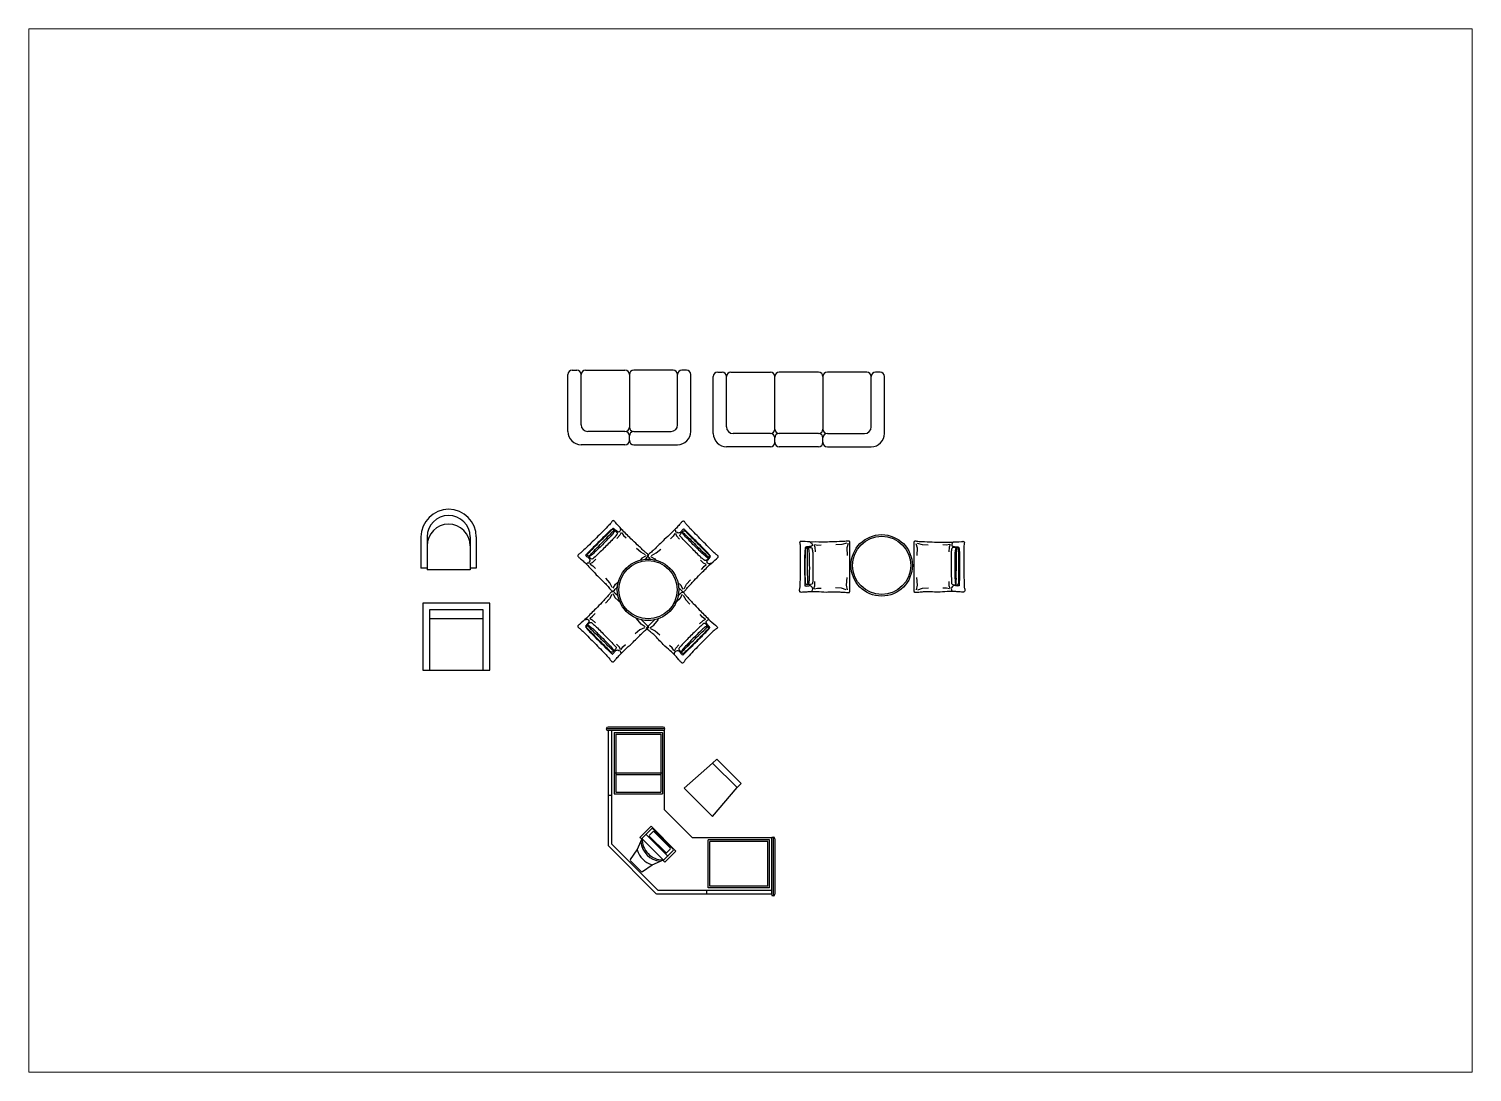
# Paper-space layout 'cad-block.com' of a CAD drawing. Header units: millimetres. Extents: x 0 to 257, y 5 to 190.
# The model-space entities are those that its viewports show. They can reach past a viewport. Long polylines and large blocks are cut down to what shows.
import ezdxf

# ---------------------------------------------------------------- set-up
doc = ezdxf.new("R2010")
doc.units = ezdxf.units.MM
doc.layers.add('Viewports', color=8, linetype='Continuous', plot=False)

# ---------------------------------------------------------------- blocks, each defined once
blk = doc.blocks.new('furn 0323')
for p, q in [((-320, 622), (-354, 585)), ((-307, 652), (-320, 622)), ((-300, 648), (-280, 619)), ((-280, 619), (-250, 591)), ((285, 610), (255, 582)), ((304, 640), (285, 610)), ((312, 645), (325, 614)), ((325, 614), (360, 578)), ((-632, 312), (-596, 347)), ((-81, 427), (-132, 472)), ((-70, 360), (-89, 338)), ((-30, 398), (-81, 427)), ((-21, 387), (-70, 360)), ((30, 381), (78, 353)), ((39, 392), (92, 419)), ((78, 353), (90, 338)), ((92, 419), (145, 462)), ((634, 302), (597, 336)), ((-662, 299), (-632, 312)), ((-658, 292), (-628, 272)), ((-628, 272), (-600, 243)), ((631, 262), (604, 232)), ((661, 282), (631, 262)), ((665, 289), (634, 302)), ((-436, 79), (-480, 132)), ((-410, 27), (-436, 79)), ((-399, 17), (-371, 65)), ((-371, 65), (-338, 92)), ((373, 52), (341, 81)), ((400, 3), (373, 52)), ((411, 12), (440, 63)), ((440, 63), (485, 114)), ((-440, -103), (-486, -154)), ((-412, -52), (-440, -103)), ((-400, -43), (-374, -92)), ((-374, -92), (-311, -147)), ((-666, -329), (-635, -342)), ((-661, -322), (-632, -302)), ((-632, -302), (-604, -271)), ((-79, -392), (-132, -327)), ((-635, -342), (-598, -376)), ((-93, -458), (-145, -502)), ((-40, -432), (-93, -458)), ((-31, -421), (-79, -392)), ((-326, -654), (-361, -618)), ((-312, -684), (-326, -654)), ((-305, -680), (-286, -650)), ((-286, -650), (-256, -622))]:
    blk.add_line(p, q)
for points in [[(-30, 349, 0.00015), (-13, 366, -0.000302), (3, 381, -0.16399), (7, 390, -0.213599), (5, 398, -0.06529), (-6, 409, 0.031372), (-31, 428, 0.003345), (-122, 512, 0.004166), (-195, 581, 0.010387), (-301, 688, 0.014639), (-372, 767, 0.033357), (-379, 776, -0.041476), (-384, 783, -0.189009), (-395, 788, -0.212821), (-405, 785, -0.101031), (-411, 776, 0.077396), (-419, 764, 0.012519), (-461, 719, 0.004387), (-586, 593, 0.004188), (-718, 465, 0.011731), (-767, 421, 0.065813), (-782, 411, -0.07606), (-794, 403, -0.14112), (-802, 391, -0.227009), (-800, 382, -0.039284), (-793, 374, -0.013398), (-769, 352, -0.008905), (-732, 320, 0.015592), (-711, 302, 0.03126), (-662, 251, -0.020539), (-591, 172, -0.013004), (-532, 115, 0.016415), (-486, 70, 0.028509), (-456, 36, -0.02416), (-422, -5, -0.023609), (-409, -17, -0.118446), (-406, -19, -0.21866), (-402, -18, -0.041172), (-384, -4, -0.003182), (-348, 33, 0.005784)], [(-316, 704, 0.272139), (-311, 684, 0.10217), (-317, 672, 0.086633), (-331, 658, 0.267324), (-337, 657, 0.04261), (-345, 662, 0.012538), (-370, 680, 0.028254), (-384, 692, -0.062016), (-392, 698, -0.256348), (-401, 698, -0.06989), (-428, 678, -0.003107), (-470, 638, -0.002883), (-514, 594, -0.000731), (-599, 509, -0.000724), (-684, 423, -0.008354), (-709, 397, -0.069916), (-711, 393, -0.293866), (-711, 391, -0.029994), (-700, 379, -0.077356), (-684, 368, 0.086487), (-671, 358, 0.122014), (-666, 349, 0.058354), (-663, 330, 0.203542), (-673, 305, 0.17604), (-702, 294)], [(356, 18, 0.0002), (379, -5, -0.000302), (394, -20, -0.16399), (403, -25, -0.213599), (411, -23, -0.06529), (421, -12, 0.031372), (441, 13, 0.003345), (525, 105, 0.004166), (594, 177, 0.010387), (700, 283, 0.014639), (780, 354, 0.033357), (789, 361, -0.041476), (796, 367, -0.189009), (801, 377, -0.212821), (798, 387, -0.101031), (789, 393, 0.077396), (777, 401, 0.012519), (731, 443, 0.004387), (606, 569, 0.004188), (478, 700, 0.011731), (434, 749, 0.065813), (424, 764, -0.07606), (415, 777, -0.14112), (403, 784, -0.227009), (395, 782, -0.039284), (387, 775, -0.013398), (365, 752, -0.008905), (333, 714, 0.015592), (314, 693, 0.03126), (264, 644, -0.020539), (185, 573, -0.013004), (128, 514, 0.016415), (83, 468, 0.028509), (49, 439, -0.02416), (8, 404, -0.023609), (-4, 392, -0.118446), (-6, 388, -0.21866), (-5, 384, -0.041172), (9, 366, -0.001551), (27, 349, 0.005784)], [(717, 298, 0.272139), (697, 294, 0.10217), (685, 299, 0.086633), (671, 313, 0.267324), (670, 320, 0.04261), (675, 327, 0.012538), (693, 352, 0.028254), (705, 367, -0.062016), (710, 374, -0.256348), (711, 383, -0.06989), (691, 411, -0.003107), (651, 452, -0.002883), (607, 496, -0.000731), (522, 581, -0.000724), (436, 666, -0.008354), (410, 691, -0.069916), (406, 694, -0.293866), (404, 693, -0.029994), (392, 682, -0.077356), (381, 667, 0.086487), (370, 653, 0.122014), (362, 648, 0.058354), (343, 645, 0.203542), (318, 655, 0.17604), (307, 684)], [(349, 25), (356, 18, 0.0002)], [(-356, -58, 0.0002), (-379, -35, -0.000302), (-394, -19, -0.16399), (-404, -15, -0.213599), (-412, -17, -0.06529), (-422, -28, 0.031372), (-442, -53, 0.003345), (-526, -144, 0.004166), (-595, -217, 0.010387), (-701, -323, 0.014639), (-780, -394, 0.033357), (-789, -401, -0.041476), (-797, -406, -0.189009), (-802, -417, -0.212821), (-798, -427, -0.101031), (-789, -433, 0.077396), (-778, -441, 0.012519), (-732, -483, 0.004387), (-607, -608, 0.004188), (-479, -740, 0.011731), (-435, -789, 0.065813), (-425, -804, -0.07606), (-416, -816, -0.14112), (-404, -823, -0.227009), (-395, -822, -0.039284), (-387, -815, -0.013398), (-366, -791, -0.008905), (-334, -754, 0.015592), (-315, -732, 0.03126), (-264, -684, -0.020539), (-185, -613, -0.013004), (-129, -554, 0.016415), (-84, -508, 0.028509), (-50, -478, -0.02416), (-9, -444, -0.023609), (4, -431, -0.118446), (5, -428, -0.21866), (5, -424, -0.041172), (-10, -406, -0.00569), (-74, -342, 0.005784)], [(-343, -72, 0.000001), (-356, -58, 0.0002)], [(-717, -338, 0.272139), (-698, -333, 0.10217), (-685, -339, 0.086633), (-671, -353, 0.267324), (-671, -359, 0.04261), (-675, -367, 0.012538), (-693, -392, 0.028254), (-706, -406, -0.062016), (-711, -413, -0.256348), (-711, -423, -0.06989), (-692, -450, -0.003107), (-652, -492, -0.002883), (-608, -536, -0.000731), (-523, -621, -0.000724), (-437, -706, -0.008354), (-410, -731, -0.069916), (-407, -733, -0.293866), (-405, -733, -0.029994), (-392, -722, -0.077356), (-381, -706, 0.086487), (-371, -693, 0.122014), (-363, -688, 0.058354), (-344, -685, 0.203542), (-318, -695, 0.17604), (-307, -724)], [(706, -349, 0.272139), (687, -344, 0.10217), (674, -350, 0.086633), (660, -364, 0.267324), (660, -370, 0.04261), (664, -378, 0.012538), (682, -403, 0.028254), (695, -417, -0.062016), (700, -425, -0.256348), (700, -434, -0.06989), (681, -461, -0.003107), (640, -503, -0.002883), (597, -547, -0.000731), (512, -632, -0.000724), (425, -717, -0.008354), (399, -742, -0.069916), (396, -744, -0.293866), (394, -744, -0.029994), (381, -733, -0.077356), (370, -717, 0.086487), (360, -704, 0.122014), (352, -699, 0.058354), (333, -696, 0.203542), (307, -706, 0.17604), (296, -735)]]:
    blk.add_lwpolyline(points, format="xyb")
for points in [[(-374, 671, 0.037697), (-354, 653, 0.137732), (-350, 646, 0.190992), (-352, 633, 0.055701), (-380, 597, 0.004092), (-413, 563, 0.001285), (-520, 456, 0.003845), (-616, 363, 0.025884), (-631, 350, 0.273758), (-642, 349, 0.084084), (-670, 367, 0.085328), (-689, 392, 0.24547), (-689, 404, 0.072743), (-681, 416, 0.005659), (-547, 552, 0.005485), (-411, 685, 0.14561), (-404, 689, 0.175735), (-398, 687, 0.037561)], [(-656, 385, 0.029388), (-668, 378, 0.173008), (-670, 377, 0.457139), (-672, 380, 0.094987), (-666, 391, 0.021792), (-633, 426, -0.005159), (-491, 570, -0.004907), (-409, 655, 0.023387), (-391, 673, 0.160124), (-386, 675, 0.203711), (-382, 673, 0.323127), (-381, 670, 0.050658), (-391, 653, 0.038635), (-421, 614, 0.011708), (-534, 498, 0.006394), (-634, 403, 0.031926)], [(684, 356, 0.037697), (666, 336, 0.137732), (659, 332, 0.190992), (646, 334, 0.055701), (610, 362, 0.004092), (576, 395, 0.001285), (469, 503, 0.003845), (376, 598, 0.025884), (363, 613, 0.273758), (362, 624, 0.084084), (380, 652, 0.085328), (405, 672, 0.24547), (417, 672, 0.072743), (429, 663, 0.005659), (565, 529, 0.005485), (698, 393, 0.14561), (701, 386, 0.175735), (700, 380, 0.037561)], [(398, 638, 0.029388), (391, 650, 0.173008), (390, 652, 0.457139), (393, 654, 0.094987), (404, 648, 0.021792), (439, 615, -0.005159), (582, 473, -0.004907), (668, 391, 0.023387), (685, 373, 0.160124), (688, 368, 0.203711), (686, 364, 0.323127), (683, 364, 0.050658), (665, 373, 0.038635), (627, 404, 0.011708), (511, 517, 0.006394), (416, 617, 0.031926)], [(-685, -396, 0.037697), (-666, -375, 0.137732), (-660, -372, 0.190992), (-646, -374, 0.055701), (-611, -402, 0.004092), (-577, -435, 0.001285), (-470, -542, 0.003845), (-377, -638, 0.025884), (-364, -653, 0.273758), (-362, -664, 0.084084), (-381, -692, 0.085328), (-406, -711, 0.24547), (-418, -711, 0.072743), (-430, -703, 0.005659), (-566, -569, 0.005485), (-699, -433, 0.14561), (-702, -426, 0.175735), (-701, -420, 0.037561)], [(-399, -678, 0.029388), (-391, -690, 0.173008), (-391, -692, 0.457139), (-394, -694, 0.094987), (-404, -688, 0.021792), (-439, -655, -0.005159), (-583, -513, -0.004907), (-669, -431, 0.023387), (-686, -413, 0.160124), (-688, -408, 0.203711), (-687, -404, 0.323127), (-684, -403, 0.050658), (-666, -413, 0.038635), (-628, -443, 0.011708), (-512, -556, 0.006394), (-416, -656, 0.031926)], [(674, -407, 0.037697), (655, -387, 0.137732), (649, -383, 0.190992), (635, -385, 0.055701), (600, -413, 0.004092), (566, -446, 0.001285), (459, -553, 0.003845), (366, -649, 0.025884), (353, -664, 0.273758), (351, -675, 0.084084), (370, -703, 0.085328), (395, -722, 0.24547), (407, -722, 0.072743), (419, -714, 0.005659), (555, -580, 0.005485), (688, -444, 0.14561), (691, -437, 0.175735), (690, -431, 0.037561)], [(388, -689, 0.029388), (380, -701, 0.173008), (380, -703, 0.457139), (382, -705, 0.094987), (393, -699, 0.021792), (428, -666, -0.005159), (572, -524, -0.004907), (658, -442, 0.023387), (675, -424, 0.160124), (677, -419, 0.203711), (676, -415, 0.323127), (672, -414, 0.050658), (655, -424, 0.038635), (617, -454, 0.011708), (501, -567, 0.006394), (405, -668, 0.031926)]]:
    blk.add_lwpolyline(points, format="xyb", close=True)
at = {"elevation": 0}
for points in [[(345, -69, 0.0002), (368, -46, -0.000302), (383, -30, -0.16399), (393, -26, -0.213599), (401, -28, -0.06529), (411, -39, 0.031372), (431, -64, 0.003345), (515, -155, 0.004166), (584, -228, 0.010387), (690, -334, 0.014639), (769, -405, 0.033357), (778, -412, -0.041476), (785, -417, -0.189009), (791, -428, -0.212821), (787, -438, -0.101031), (778, -444, 0.077396), (766, -452, 0.012519), (721, -494, 0.004387), (595, -619, 0.004188), (468, -751, 0.011731), (424, -800, 0.065813), (414, -815, -0.07606), (405, -827, -0.14112), (393, -835, -0.227009), (384, -833, -0.039284), (376, -826, -0.013398), (355, -802, -0.008905), (323, -765, 0.015592), (304, -744, 0.03126), (253, -695, -0.020539), (174, -624, -0.013004), (118, -565, 0.016415), (73, -519, 0.028509), (38, -489, -0.02416), (-2, -455, -0.023609), (-15, -442, -0.118446), (-17, -439, -0.21866), (-16, -435, -0.041172), (-1, -417, -0.006609), (73, -342, 0.005784)], [(343, -72), (345, -69, 0.0002)]]:
    blk.add_lwpolyline(points, format="xyb", dxfattribs=at)
for points in [[(389, -54), (363, -103), (300, -158)], [(401, -63), (429, -114), (475, -165)], [(650, -333), (621, -313), (593, -283)], [(20, -432), (67, -404), (120, -338)], [(29, -443), (82, -469), (134, -513)], [(655, -340), (624, -353), (587, -387)], [(294, -691), (275, -661), (245, -633)], [(301, -695), (315, -665), (350, -629)]]:
    blk.add_lwpolyline(points)
for radius in [350, 332]:
    blk.add_circle((0, 0), radius)
blk = doc.blocks.new('Trosed')
for p, q in [((-850, 325), (-850, 825)), ((-700, 975), (-50, 975)), ((-625, 825), (-50, 825)), ((0, 925), (0, 875)), ((-700, 325), (-700, 750)), ((0, 775), (0, 325)), ((-850, -225), (-850, 225)), ((-800, 275), (-750, 275)), ((-800, 275), (-750, 275)), ((-700, -225), (-700, 225)), ((-650, 275), (-50, 275)), ((0, -225), (0, 225)), ((-850, -325), (-850, -825)), ((-800, -275), (-750, -275)), ((-800, -275), (-750, -275)), ((-800, -275), (-750, -275)), ((-700, -325), (-700, -750)), ((-50, -275), (-650, -275)), ((-50, -275), (-650, -275)), ((0, -775), (0, -325)), ((-700, -975), (-50, -975)), ((-625, -825), (-50, -825)), ((0, -925), (0, -875))]:
    blk.add_line(p, q)
for centre, radius, start, end in [((-700, 825), 150, 90, 180), ((-625, 750), 75, 90, 180), ((-50, 925), 50, 0, 90), ((-50, 875), 50, 270, 0), ((-50, 775), 50, 0, 90), ((-800, 325), 50, 180, 270), ((-800, 225), 50, 90, 180), ((-750, 325), 50, 270, 0), ((-750, 225), 50, 4.026, 90), ((-650, 325), 50, 180, 270), ((-650, 225), 50, 90, 180), ((-750, 225), 50, 0, 2.2324), ((-50, 325), 50, 270, 0), ((-50, 225), 50, 0, 90), ((-800, -225), 50, 180, 270), ((-800, -325), 50, 90, 180), ((-800, -325), 50, 90, 90), ((-750, -225), 50, 270, 0), ((-750, -325), 50, 0, 90), ((-650, -225), 50, 180, 270), ((-650, -325), 50, 90, 180), ((-50, -225), 50, 270, 0), ((-50, -325), 50, 0, 90), ((-625, -750), 75, 180, 270), ((-50, -775), 50, 270, 0), ((-700, -825), 150, 180, 270), ((-50, -875), 50, 0, 90), ((-50, -925), 50, 270, 0)]:
    blk.add_arc(centre, radius, start, end)
blk = doc.blocks.new('Dvosed')
for p, q in [((-700, 700), (-50, 700)), ((-850, 50), (-850, 550)), ((-625, 550), (-50, 550)), ((0, 650), (0, 600)), ((0, 500), (0, 50)), ((-700, 50), (-700, 475)), ((-800, 0), (-750, 0)), ((-800, 0), (-750, 0)), ((-50, 0), (-650, 0)), ((-50, 0), (-650, 0)), ((-850, -50), (-850, -550)), ((-700, -50), (-700, -475)), ((0, -500), (0, -50)), ((-625, -550), (-50, -550)), ((0, -650), (0, -600)), ((-700, -700), (-50, -700))]:
    blk.add_line(p, q)
for centre, radius, start, end in [((-700, 550), 150, 90, 180), ((-50, 650), 50, 0, 90), ((-625, 475), 75, 90, 180), ((-50, 600), 50, 270, 0), ((-50, 500), 50, 0, 90), ((-800, 50), 50, 180, 270), ((-800, -50), 50, 90, 180), ((-750, 50), 50, 270, 0), ((-750, -50), 50, 0, 90), ((-650, 50), 50, 180, 270), ((-650, -50), 50, 90, 180), ((-50, 50), 50, 270, 0), ((-50, -50), 50, 0, 90), ((-625, -475), 75, 180, 270), ((-700, -550), 150, 180, 270), ((-50, -500), 50, 270, 0), ((-50, -600), 50, 0, 90), ((-50, -650), 50, 270, 0)]:
    blk.add_arc(centre, radius, start, end)
blk = doc.blocks.new('armchair 054')
for p, q in [((-381, 0), (-381, -762)), ((381, 0), (-381, 0)), ((381, -762), (381, 0)), ((-305, -76), (-305, -762)), ((305, -76), (-305, -76)), ((305, -762), (305, -76)), ((305, -178), (-305, -178)), ((-381, -762), (381, -762))]:
    blk.add_line(p, q)
blk = doc.blocks.new('armchair032')
for p, q in [((-315, 375), (-315, 20)), ((-245, 375), (-245, 0)), ((245, 375), (245, 0)), ((315, 375), (315, 20)), ((-245, 20), (-315, 20)), ((245, 0), (-245, 0)), ((315, 20), (245, 20))]:
    blk.add_line(p, q)
for centre, radius in [((0, 375), 315), ((0, 375), 245), ((0, 275), 245)]:
    blk.add_arc(centre, radius, 0, 180)
blk = doc.blocks.new('furn 010')
for points in [[(-362, 209, 0.0002), (-362, 242, -0.000302), (-362, 263, -0.16399), (-365, 273, -0.213599), (-372, 278, -0.06529), (-387, 277, 0.031372), (-419, 273, 0.003345), (-543, 268, 0.004166), (-643, 265, 0.010387), (-793, 266, 0.014639), (-899, 271, 0.033357), (-911, 273, -0.041476), (-920, 274, -0.189009), (-931, 270, -0.212821), (-935, 261, -0.101031), (-933, 250, 0.077396), (-930, 237, 0.012519), (-928, 174, 0.004387), (-928, -3, 0.004188), (-931, -187, 0.011731), (-934, -252, 0.065813), (-938, -270, -0.07606), (-941, -285, -0.14112), (-937, -298, -0.227009), (-930, -303, -0.039284), (-919, -304, -0.013398), (-887, -303, -0.008905), (-838, -299, 0.015592), (-810, -297, 0.03126), (-740, -299, -0.020539), (-633, -304, -0.013004), (-552, -302, 0.016415), (-487, -301, 0.028509), (-442, -305, -0.02416), (-389, -310, -0.023609), (-371, -309, -0.118446), (-368, -308, -0.21866), (-365, -305, -0.041172), (-363, -282, -0.007935), (-363, -155, 0.005784), (-364, 18, 0.000003), (-363, 135, 0.000005)], [(-833, 203, 0.037697), (-806, 204, 0.137732), (-799, 202, 0.190992), (-791, 191, 0.055701), (-785, 146, 0.004092), (-785, 99, 0.001285), (-785, -53, 0.003845), (-786, -186, 0.025884), (-788, -206, 0.273758), (-795, -215, 0.084084), (-827, -222, 0.085328), (-859, -218, 0.24547), (-867, -209, 0.072743), (-870, -195, 0.005659), (-872, -4, 0.005485), (-869, 186, 0.14561), (-867, 193, 0.175735), (-862, 197, 0.037561)], [(-830, -199, 0.029388), (-833, -213, 0.173008), (-835, -215, 0.457139), (-838, -214, 0.094987), (-841, -202, 0.021792), (-843, -154, -0.005159), (-844, 48, -0.004907), (-847, 166, 0.023387), (-846, 191, 0.160124), (-844, 196, 0.203711), (-841, 198, 0.323127), (-838, 196, 0.050658), (-832, 177, 0.038635), (-826, 129, 0.011708), (-824, -33, 0.006394), (-828, -172, 0.031926)], [(370, 209, 0.0002), (370, 242, -0.000302), (370, 263, -0.16399), (373, 273, -0.213599), (380, 278, -0.06529), (396, 277, 0.031372), (427, 273, 0.003345), (551, 268, 0.004166), (651, 265, 0.010387), (801, 266, 0.014639), (908, 271, 0.033357), (919, 273, -0.041476), (928, 274, -0.189009), (939, 270, -0.212821), (943, 261, -0.101031), (942, 250, 0.077396), (939, 237, 0.012519), (936, 174, 0.004387), (936, -3, 0.004188), (939, -187, 0.011731), (942, -252, 0.065813), (946, -270, -0.07606), (949, -285, -0.14112), (945, -298, -0.227009), (938, -303, -0.039284), (927, -304, -0.013398), (895, -303, -0.008905), (846, -299, 0.015592), (818, -297, 0.03126), (748, -299, -0.020539), (641, -304, -0.013004), (560, -302, 0.016415), (496, -301, 0.028509), (451, -305, -0.02416), (397, -310, -0.023609), (380, -309, -0.118446), (376, -308, -0.21866), (374, -305, -0.041172), (371, -282, -0.007935), (371, -155, 0.005784), (372, 18, 0.000003), (371, 135, 0.000005)], [(841, 203, 0.037697), (814, 204, 0.137732), (807, 202, 0.190992), (799, 191, 0.055701), (793, 146, 0.004092), (793, 99, 0.001285), (793, -53, 0.003845), (795, -186, 0.025884), (796, -206, 0.273758), (803, -215, 0.084084), (836, -222, 0.085328), (867, -218, 0.24547), (876, -209, 0.072743), (878, -195, 0.005659), (880, -4, 0.005485), (877, 186, 0.14561), (875, 193, 0.175735), (870, 197, 0.037561)], [(839, -199, 0.029388), (842, -213, 0.173008), (843, -215, 0.457139), (846, -214, 0.094987), (849, -202, 0.021792), (851, -154, -0.005159), (852, 48, -0.004907), (855, 166, 0.023387), (855, 191, 0.160124), (853, 196, 0.203711), (849, 198, 0.323127), (846, 196, 0.050658), (840, 177, 0.038635), (835, 129, 0.011708), (833, -33, 0.006394), (836, -172, 0.031926)]]:
    blk.add_lwpolyline(points, format="xyb", close=True)
for points in [[(-815, 266, 0.272139), (-798, 256, 0.10217), (-793, 243, 0.086633), (-793, 224, 0.267324), (-798, 219, 0.04261), (-806, 216, 0.012538), (-836, 211, 0.028254), (-856, 210, -0.062016), (-864, 209, -0.256348), (-871, 202, -0.06989), (-877, 169, -0.003107), (-878, 111, -0.002883), (-878, 49, -0.000731), (-878, -71, -0.000724), (-877, -192, -0.008354), (-876, -228, -0.069916), (-875, -233, -0.293866), (-874, -234, -0.029994), (-857, -235, -0.077356), (-838, -232, 0.086487), (-821, -229, 0.122014), (-812, -232, 0.058354), (-797, -243, 0.203542), (-785, -268, 0.17604), (-798, -297)], [(824, 266, 0.272139), (806, 256, 0.10217), (801, 243, 0.086633), (801, 224, 0.267324), (806, 219, 0.04261), (814, 216, 0.012538), (844, 211, 0.028254), (864, 210, -0.062016), (872, 209, -0.256348), (879, 202, -0.06989), (885, 169, -0.003107), (886, 111, -0.002883), (886, 49, -0.000731), (886, -71, -0.000724), (885, -192, -0.008354), (884, -228, -0.069916), (883, -233, -0.293866), (882, -234, -0.029994), (865, -235, -0.077356), (846, -232, 0.086487), (829, -229, 0.122014), (820, -232, 0.058354), (805, -243, 0.203542), (793, -268, 0.17604), (807, -297)]]:
    blk.add_lwpolyline(points, format="xyb")
at = {"elevation": 10}
for points in [[(-772, 236), (-760, 206), (-758, 155)], [(-764, 238), (-729, 232), (-688, 234)], [(-397, 253), (-453, 237), (-521, 233)], [(-382, 251), (-398, 198), (-393, 114)], [(391, 251), (406, 198), (401, 114)], [(405, 253), (461, 237), (529, 233)], [(772, 238), (737, 232), (697, 234)], [(781, 236), (768, 206), (766, 155)], [(-388, -277), (-402, -224), (-394, -140)], [(397, -277), (410, -224), (402, -140)], [(-774, -265), (-762, -234), (-761, -183)], [(-765, -267), (-731, -260), (-690, -260)], [(-403, -279), (-459, -260), (-526, -254)], [(411, -279), (467, -260), (535, -254)], [(774, -267), (739, -260), (698, -260)], [(782, -265), (770, -234), (769, -183)]]:
    blk.add_lwpolyline(points, dxfattribs=at)
for radius in [350, 332]:
    blk.add_circle((0, 0), radius)
blk = doc.blocks.new('Desk')
for p, q in [((368, 1604), (-297, 1604)), ((368, 1604), (-293, 1604)), ((352, 1584), (-278, 1584)), ((352, 1624), (-277, 1624)), ((352, 1584), (-277, 1584)), ((-277, 1584), (-277, 277)), ((-237, 1584), (-237, 294)), ((-207, 1564), (343, 1564)), ((-207, 1564), (-207, 864)), ((322, 1584), (-188, 1584)), ((322, 1584), (-187, 1584)), ((-187, 1544), (323, 1544)), ((-187, 1544), (-187, 884)), ((323, 1544), (323, 884)), ((343, 1564), (343, 864)), ((363, 1584), (363, 684)), ((372, 1604), (368, 1604)), ((372, 1604), (368, 1604)), ((589, 927), (914, 1212)), ((914, 1212), (962, 1260)), ((914, 1212), (1194, 935)), ((962, 1260), (1242, 983)), ((-207, 1104), (343, 1104)), ((-187, 1084), (323, 1084)), ((-237, 844), (-277, 844)), ((-207, 864), (343, 864)), ((-187, 884), (323, 884)), ((589, 927), (913, 605)), ((913, 605), (1194, 935)), ((1194, 935), (1242, 983)), ((363, 684), (684, 363)), ((213, 494), (86, 367)), ((496, 211), (213, 494)), ((57, 225), (112, 356)), ((103, 350), (86, 367)), ((99, 317), (112, 356)), ((219, 467), (115, 362)), ((348, 115), (115, 348)), ((396, 162), (162, 396)), ((235, 433), (196, 394)), ((380, 196), (196, 380)), ((467, 233), (233, 467)), ((433, 249), (249, 433)), ((1585, 362), (685, 362)), ((865, -208), (865, 342)), ((1565, 342), (865, 342)), ((1565, -208), (1565, 342)), ((1585, 351), (1585, -279)), ((1585, 351), (1585, -278)), ((1605, 371), (1605, 367)), ((1605, 371), (1605, 367)), ((1605, 367), (1605, -294)), ((1605, 367), (1605, -298)), ((1625, 351), (1625, -278)), ((-277, 277), (277, -277)), ((-237, 294), (294, -237)), ((-21, 115), (57, 225)), ((467, 219), (362, 115)), ((496, 211), (369, 84)), ((433, 235), (394, 196)), ((885, -188), (885, 322)), ((1545, 322), (885, 322)), ((1545, -188), (1545, 322)), ((1585, 321), (1585, -188)), ((1585, 321), (1585, -189)), ((102, -20), (-20, 102)), ((115, -21), (225, 57)), ((225, 57), (356, 112)), ((317, 99), (356, 112)), ((369, 84), (350, 103)), ((1585, -278), (278, -278)), ((1585, -238), (295, -238)), ((844, -237), (844, -277)), ((1565, -208), (865, -208)), ((1545, -188), (885, -188))]:
    blk.add_line(p, q)
for centre, radius, start, end in [((-277, 1604), 20, 90, 180), ((-277, 1604), 20, 180, 270), ((352, 1604), 20, 0, 90), ((352, 1604), 20, 270, 0), ((122, 355), 10, 135, 225), ((351, 351), 240, 178.9929, 269.9429), ((169, 403), 10, 135, 225), ((203, 387), 10, 135, 225), ((226, 460), 10, 45, 135), ((242, 426), 10, 45, 135), ((1605, 351), 20, 90, 180), ((1605, 351), 20, 0, 90), ((288, 288), 240, 195.3024, 254.6976), ((337, 337), 240, 184.769, 265.231), ((387, 203), 10, 225, 315), ((426, 242), 10, 315, 45), ((460, 226), 10, 315, 45), ((-13, 109), 10, 144.4798, 225), ((351, 351), 240, 267.3879, 271.0071), ((355, 122), 10, 225, 315), ((403, 169), 10, 225, 315), ((109, -13), 10, 225, 305.5202), ((1605, -278), 20, 180, 270), ((1605, -278), 20, 270, 0)]:
    blk.add_arc(centre, radius, start, end)

msp = doc.modelspace()

# ---------------------------------------------------------------- block references
at = {"rotation": 90}
for name, p in [('Dvosed', (10047, 16088)), ('Trosed', (11979, 16065))]:
    msp.add_blockref(name, p, dxfattribs=at)
for name, p in [('armchair032', (7987, 13812)), ('furn 0323', (10260, 13585)), ('furn 010', (12923, 13863, -10)), ('armchair 054', (8075, 13433)), ('Desk', (10081, 10396))]:
    msp.add_blockref(name, p)

psp = doc.layouts.new('cad-block.com')

# ---------------------------------------------------------------- viewports
at = {"layer": 'Viewports'}
psp.add_viewport(center=(128.26, 97.64), size=(256.95, 185.6463), view_center_point=(11427.93, 14032.54), view_height=11885.3577, dxfattribs=at)

doc.saveas('drawing.dxf')
